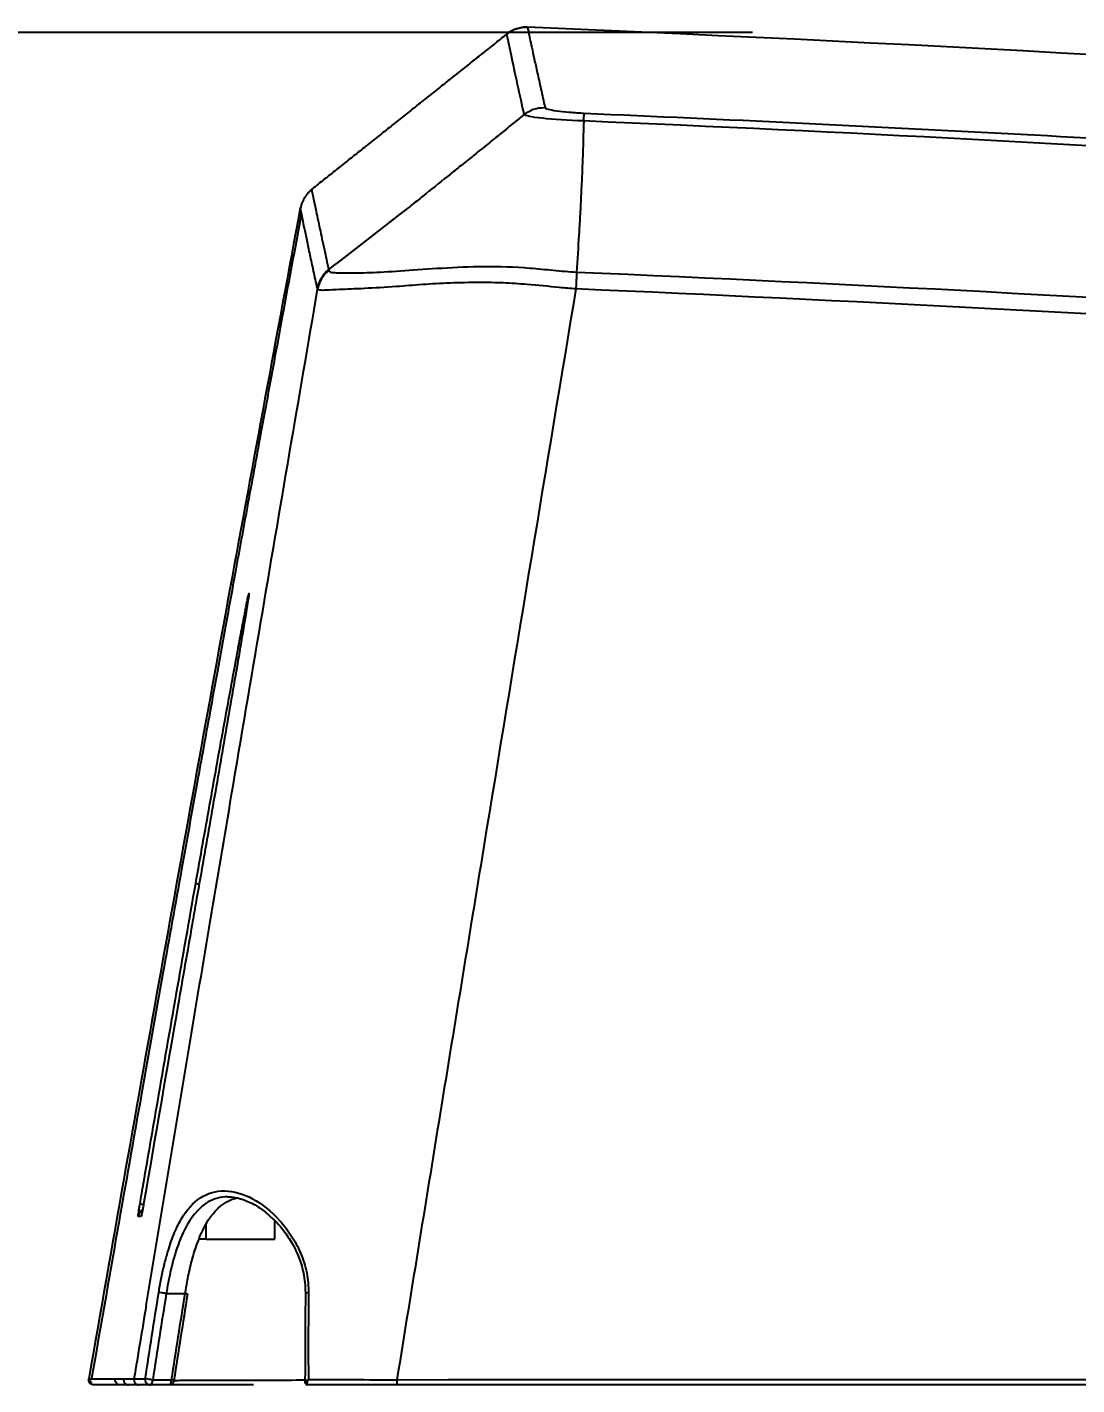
# Model space of a CAD drawing. Header units: millimetres. Extents: x -8699 to 14519, y -2727 to 7848.
# Drawn here: x 707.2 to 808, y -1548.2 to -1417.9 of the extents above; entities that cross this region are included whole.
import ezdxf

# ---------------------------------------------------------------- set-up
doc = ezdxf.new("R2010")
doc.units = ezdxf.units.MM
doc.layers.add('1', color=7, linetype='Continuous', true_color=0xffffff)
doc.dimstyles.new('ISO-25', dxfattribs={"dimtxt": 2.5, "dimasz": 2.5, "dimexe": 1.25, "dimexo": 0.625, "dimtad": 1, "dimdsep": 46, "dimtxsty": 'Standard', "dimcen": 2.5, "dimadec": 0, "dimazin": 0, "dimtfac": 1, "dimtmove": 0, "dimatfit": 3, "dimfxl": 1, "dimarcsym": 0})

# ---------------------------------------------------------------- blocks, each defined once
blk = doc.blocks.new('*D257')
at = {"color": 3, "lineweight": -2, "transparency": 16777216}
for p, q in [((776.88, -1418.38), (432.14, -1418.38)), ((440.26, -1911.95), (440.26, -1434.63)), ((700.93, -1928.2), (432.14, -1928.2))]:
    blk.add_line(p, q, dxfattribs=at)
at = {"color": 3, "transparency": 16777216}
for points in [[(437.55, -1434.63), (442.97, -1434.63), (440.26, -1418.38)], [(437.55, -1911.95), (442.97, -1911.95), (440.26, -1928.2)]]:
    blk.add_solid(points, dxfattribs=at)
at = {"layer": 'DEFPOINTS', "color": 0, "transparency": 16777216}
for p in [(440.26, -1418.38), (780.94, -1418.38), (704.99, -1928.2)]:
    blk.add_point(p, dxfattribs=at)
at = {"color": 3, "transparency": 16777216, "insert": (424.01, -1673.29), "char_height": 19.5, "attachment_point": 5, "rotation": 90}
blk.add_mtext('510', dxfattribs=at)

msp = doc.modelspace()

# ---------------------------------------------------------------- linework, layer by layer
at = {"layer": '1', "color": 8, "linetype": 'Continuous'}
for p, q in [((755.28, -1417.88), (755.28, -1417.88)), ((753.28, -1418.53), (753.28, -1418.53)), ((723.41, -1500.08), (723.74, -1500.13)), ((724.4, -1534.2), (724.4, -1532.77)), ((720.58, -1539.44), (722.39, -1539.44)), ((713.14, -1547.61), (713.14, -1547.61)), ((719.28, -1547.72), (721.09, -1547.72))]:
    msp.add_line(p, q, dxfattribs=at)
at = {"layer": '1', "color": 7, "linetype": 'Continuous'}
for p, q in [((718.06, -1530.83), (718.4, -1530.89)), ((718.43, -1530.83), (718.41, -1530.83)), ((731.01, -1534.2), (731.01, -1532.43)), ((724.4, -1534.2), (723.74, -1534.2)), ((724.4, -1534.2), (731.01, -1534.2)), ((713.14, -1547.61), (713.14, -1547.61)), ((715.66, -1548.2), (713.63, -1548.2)), ((720.84, -1548.2), (719.03, -1548.2)), ((734.12, -1548.2), (734.12, -1548.2))]:
    msp.add_line(p, q, dxfattribs=at)
msp.add_arc((720.84, -1547.7), 0.5, 271.0621, 351.1607, dxfattribs=at)
for centre, major_axis, ratio, start_param, end_param in [((718.87, -1532.2), (0, -1), 0.999425, 3.74116, 4.5424), ((734.12, -1548), (0, 0.2), 0.919718, 1.801014, 3.141593)]:
    msp.add_ellipse(centre, major_axis=major_axis, ratio=ratio, start_param=start_param, end_param=end_param, dxfattribs=at)
at = {"layer": '1', "color": 8, "linetype": 'Continuous'}
for centre, major_axis, ratio, start_param, end_param in [((720.33, -1539.41), (-0.494, 0.078), 0.030415, 4.187219, 5.996414), ((722.14, -1539.41), (0.494, -0.078), 0.030808, 6.018458, 7.328833), ((734.44, -1539.41), (0.5, -0.009), 0.070277, 1.96668, 3.144757), ((719.03, -1547.7), (0, -0.5), 0.955, 4.556593, 6.283185), ((719.03, -1547.7), (-0.494, 0.077), 0.028846, 4.187139, 5.98568), ((719.03, -1547.7), (0, -0.5), 0.5, 0, 1.518436), ((720.84, -1547.7), (0, -0.5), 0.5, 0, 1.518436), ((720.84, -1547.7), (0.494, -0.077), 0.029226, 6.282214, 7.328751)]:
    msp.add_ellipse(centre, major_axis=major_axis, ratio=ratio, start_param=start_param, end_param=end_param, dxfattribs=at)
at = {"layer": '1', "color": 7, "linetype": 'Continuous'}
for points, degree, knots in [([(755.28, -1417.88), (755.09, -1417.87), (754.9, -1417.88), (754.71, -1417.91), (754.38, -1417.96), (754.05, -1418.07), (753.76, -1418.22), (753.59, -1418.31), (753.43, -1418.41), (753.28, -1418.53)], 3, [0, 0, 0, 0, 0.262765, 0.262765, 0.262765, 0.736711, 0.736711, 0.736711, 1, 1, 1, 1]), ([(753.76, -1418.22), (754.05, -1418.07), (754.38, -1417.96), (754.71, -1417.91), (754.9, -1417.88), (755.09, -1417.87), (755.28, -1417.88)], 3, [0, 0, 0, 0, 0.642151, 0.642151, 0.642151, 1, 1, 1, 1]), ([(754.95, -1426.25), (754.76, -1425.39), (754.54, -1424.39), (754.09, -1422.35), (753.87, -1421.33), (753.32, -1418.75), (753.28, -1418.53), (753.28, -1418.53)], 3, [0, 0, 0, 0, 0.250585, 0.250585, 0.50117, 0.50117, 1, 1, 1, 1]), ([(754.95, -1426.25), (755.23, -1426.03), (755.55, -1425.86), (756.2, -1425.64), (756.53, -1425.59), (756.89, -1425.6), (756.92, -1425.6), (756.95, -1425.6)], 3, [0, 0, 0, 0, 0.499431, 0.499431, 0.957296, 0.957296, 1, 1, 1, 1]), ([(754.95, -1426.25), (754.2, -1426.86), (753.05, -1427.8), (751.46, -1429.09), (750.46, -1429.9), (749.64, -1430.55), (748.87, -1431.17), (747.47, -1432.29), (746.11, -1433.38), (744.93, -1434.33), (744.31, -1434.83), (743.71, -1435.29), (742.93, -1435.9), (741.98, -1436.63), (739.65, -1438.44), (737.72, -1439.94), (736.17, -1441.14)], 3, [0, 0, 0, 0, 0.119728, 0.185364, 0.254236, 0.280037, 0.31464, 0.377181, 0.502366, 0.531447, 0.56478, 0.600756, 0.627341, 0.689362, 0.752462, 1, 1, 1, 1]), ([(760.67, -1426.88), (759.18, -1426.83), (757.72, -1426.74), (755.64, -1426.51), (755.02, -1426.38), (754.95, -1426.25)], 3, [0, 0, 0, 0, 0.5, 0.5, 1, 1, 1, 1]), ([(760.67, -1426.88), (760.63, -1428.12), (760.58, -1429.88), (760.49, -1432.3), (760.4, -1434.12), (760.31, -1436), (760.17, -1438.42), (760.05, -1440.19), (759.98, -1441.38)], 3, [0, 0, 0, 0, 0.255787, 0.364613, 0.500001, 0.632421, 0.75509, 1, 1, 1, 1]), ([(733.45, -1435.24), (731.18, -1447.43), (728.93, -1459.62), (724.38, -1484.44), (722.1, -1497.07), (717.58, -1522.33), (715.35, -1534.97), (713.14, -1547.61)], 3, [0, 0, 0, 0, 0.325683, 0.325683, 0.662839, 0.662839, 1, 1, 1, 1]), ([(733.53, -1435.89), (733.27, -1437.3), (732.46, -1441.65), (731.17, -1448.66), (729.7, -1456.63), (728.4, -1463.68), (727.28, -1469.83), (726.33, -1475.06), (725.51, -1479.58), (724.6, -1484.59), (723.45, -1490.93), (721.95, -1499.26), (720.17, -1509.22), (718.11, -1520.8), (715.82, -1533.77), (714.23, -1542.88), (713.41, -1547.59)], 3, [0, 0, 0, 0, 0.037695, 0.117259, 0.188644, 0.251859, 0.30691, 0.353803, 0.392542, 0.428326, 0.488312, 0.56284, 0.651913, 0.755539, 0.873732, 1, 1, 1, 1]), ([(733.56, -1435.78), (733.56, -1435.77), (733.5, -1435.47), (733.48, -1435.36), (733.46, -1435.27)], 3, [0, 0, 0, 0, 0.042375, 1, 1, 1, 1]), ([(759.91, -1443), (759.38, -1442.96), (757.81, -1442.82), (755.47, -1442.58), (752.92, -1442.41), (749.45, -1442.36), (745.93, -1442.5), (742.26, -1442.83), (739.47, -1442.97), (737.27, -1443.07), (735.96, -1443.13), (735.29, -1443.15), (735.17, -1443.07), (735.11, -1443.03)], 3, [0, 0, 0, 0, 0.042107, 0.124912, 0.187139, 0.25014, 0.415334, 0.499756, 0.622472, 0.749236, 0.845916, 0.929202, 1, 1, 1, 1]), ([(727.43, -1477.82), (727.43, -1477.79), (727.55, -1477.15), (727.78, -1475.91), (728.04, -1474.58), (728.2, -1473.73), (728.28, -1473.34), (728.34, -1473.03), (728.39, -1472.78), (728.44, -1472.54), (728.5, -1472.29), (728.53, -1472.18), (728.52, -1472.32), (728.5, -1472.5), (728.45, -1472.81), (728.36, -1473.4), (728.24, -1474.1), (728.15, -1474.68), (728.05, -1475.27), (727.87, -1476.31), (727.62, -1477.82), (727.2, -1480.26), (726.67, -1483.33), (725.81, -1488.29), (724.95, -1493.24), (724.07, -1498.22), (723.64, -1500.72), (723.41, -1502)], 3, [0, 0, 0, 0, 0.002624, 0.052596, 0.102421, 0.115083, 0.127456, 0.138036, 0.145249, 0.152538, 0.165714, 0.177714, 0.19026, 0.196785, 0.20289, 0.227685, 0.253035, 0.265626, 0.278094, 0.30315, 0.352967, 0.402663, 0.502109, 0.601724, 0.800832, 0.897685, 1, 1, 1, 1]), ([(723.41, -1502), (723.3, -1502.66), (723.18, -1503.31), (722.61, -1506.6), (722.15, -1509.22), (720.59, -1518.17), (719.5, -1524.5), (718.41, -1530.83)], 3, [0, 0, 0, 0, 0.068357, 0.068357, 0.341785, 0.341785, 1, 1, 1, 1]), ([(719.86, -1539.33), (719.93, -1538.9), (720.08, -1538.02), (720.37, -1536.73), (720.76, -1535.28), (721.28, -1533.74), (722.23, -1531.76), (723.76, -1530.01), (726.15, -1529.34), (728.89, -1530.11), (731.11, -1531.9), (732.62, -1533.83), (733.52, -1535.53), (734.15, -1537.4), (734.22, -1538.73), (734.25, -1539.38)], 3, [0, 0, 0, 0, 0.041504, 0.083106, 0.125608, 0.187994, 0.250497, 0.37504, 0.499551, 0.623472, 0.749325, 0.813008, 0.874944, 0.938828, 1, 1, 1, 1]), ([(717.89, -1532.03), (717.89, -1532.03), (717.89, -1532.02), (717.89, -1531.97), (717.89, -1531.92), (717.91, -1531.78), (717.92, -1531.69), (717.95, -1531.48), (717.97, -1531.36), (718.01, -1531.1), (718.03, -1530.96), (718.06, -1530.83)], 3, [0, 0, 0, 0, 0.134016, 0.134016, 0.347071, 0.347071, 0.563356, 0.563356, 0.781754, 0.781754, 1, 1, 1, 1]), ([(718.41, -1530.83), (718.4, -1530.92), (718.38, -1531.01), (718.34, -1531.23), (718.32, -1531.36), (718.27, -1531.59), (718.25, -1531.69), (718.22, -1531.85), (718.2, -1531.92), (718.18, -1532), (718.17, -1532.03), (718.16, -1532.03)], 3, [0, 0, 0, 0, 0.146006, 0.146006, 0.362837, 0.362837, 0.576518, 0.576518, 0.788185, 0.788185, 1, 1, 1, 1]), ([(726.5, -1530.15), (725.82, -1530.15), (724.35, -1530.53), (722.71, -1532.34), (721.61, -1534.9), (720.96, -1537.25), (720.7, -1538.76), (720.58, -1539.44)], 3, [0, 0, 0, 0, 0.21192, 0.494318, 0.692341, 0.860832, 1, 1, 1, 1]), ([(722.39, -1539.44), (722.47, -1538.95), (722.65, -1537.88), (723.04, -1536.19), (723.61, -1534.38), (724.59, -1532.2), (725.92, -1530.74), (727.09, -1530.3), (727.47, -1530.23)], 3, [0, 0, 0, 0, 0.109276, 0.238223, 0.387005, 0.555716, 0.863452, 1, 1, 1, 1]), ([(726.48, -1530.15), (726.93, -1530.15), (727.77, -1530.29), (729.02, -1530.84), (729.98, -1531.49), (730.48, -1531.95), (730.67, -1532.13)], 3, [0, 0, 0, 0, 0.349175, 0.63485, 0.86577, 1, 1, 1, 1]), ([(730.67, -1532.13), (730.79, -1532.23), (731.2, -1532.59), (731.89, -1533.41), (732.8, -1534.75), (733.7, -1536.75), (733.93, -1538.41), (733.94, -1539.4)], 3, [0, 0, 0, 0, 0.064407, 0.224166, 0.411927, 0.669766, 1, 1, 1, 1]), ([(722.61, -1539.49), (722.4, -1540.87), (721.96, -1543.63), (721.53, -1546.39), (721.31, -1547.77)], 3, [0, 0, 0, 0, 0.5, 1, 1, 1, 1]), ([(713.18, -1547.91), (713.16, -1547.87), (713.15, -1547.84), (713.13, -1547.75), (713.13, -1547.69), (713.13, -1547.63), (713.14, -1547.62), (713.14, -1547.61)], 3, [0, 0, 0, 0, 0.347745, 0.347745, 0.906538, 0.906538, 1, 1, 1, 1]), ([(713.63, -1548.2), (713.57, -1548.2), (713.52, -1548.19), (713.41, -1548.15), (713.36, -1548.12), (713.27, -1548.05), (713.24, -1548.01), (713.18, -1547.91), (713.15, -1547.86), (713.13, -1547.75), (713.13, -1547.69), (713.13, -1547.63), (713.14, -1547.62), (713.14, -1547.61)], 3, [0, 0, 0, 0, 0.193533, 0.193533, 0.387066, 0.387066, 0.580588, 0.580588, 0.77411, 0.77411, 0.967632, 0.967632, 1, 1, 1, 1]), ([(716.98, -1548.2), (716.87, -1548.2), (716.77, -1548.2), (716.5, -1548.2), (716.33, -1548.2), (716.17, -1548.2)], 3, [0, 0, 0, 0, 0.361696, 0.361696, 1, 1, 1, 1]), ([(716.49, -1547.61), (716.5, -1547.61), (716.51, -1547.61), (716.59, -1547.61), (716.65, -1547.61), (716.95, -1547.61), (717.21, -1547.61), (717.48, -1547.61)], 3, [0, 0, 0, 0, 0.047522, 0.047522, 0.237609, 0.237609, 1, 1, 1, 1]), ([(728.96, -1548.2), (727.99, -1548.2), (727.09, -1548.2), (723.9, -1548.2), (722.06, -1548.2), (720.22, -1548.2), (720, -1548.2)], 2, [0, 0, 0, 0.124966, 0.124966, 0.562483, 0.562483, 1, 1, 1]), ([(733.94, -1548), (733.92, -1547.99), (733.88, -1547.98), (733.93, -1547.9), (734.04, -1547.8), (734.14, -1547.71), (734.19, -1547.67)], 3, [0, 0, 0, 0, 0.23634, 0.501893, 0.753104, 1, 1, 1, 1]), ([(733.91, -1547.93), (733.91, -1547.96), (733.92, -1548), (733.95, -1548.06), (734.01, -1548.12), (734.05, -1548.14), (734.07, -1548.14)], 3, [0, 0, 0, 0, 0.224829, 0.474584, 0.738019, 1, 1, 1, 1]), ([(734.2, -1547.68), (734.2, -1547.7), (734.19, -1547.73), (734.16, -1547.79), (734.11, -1547.9), (734.07, -1548.04), (734.06, -1548.17), (734.1, -1548.19), (734.12, -1548.2)], 3, [0, 0, 0, 0, 0.0718, 0.125756, 0.251452, 0.501084, 0.750469, 1, 1, 1, 1]), ([(1058.18, -1548.2), (1045.61, -1548.2), (1033.04, -1548.2), (1006.19, -1548.2), (991.91, -1548.2), (971.79, -1548.2), (965.96, -1548.2), (938.57, -1548.2), (917.02, -1548.2), (844.56, -1548.2), (793.64, -1548.2), (742.73, -1548.2)], 3, [0, 0, 0, 0, 0.11954, 0.11954, 0.255382, 0.255382, 0.310858, 0.310858, 0.515792, 0.515792, 1, 1, 1, 1])]:
    msp.add_open_spline(points, degree=degree, knots=knots, dxfattribs=at)
for points, degree in [([(989.11, -1434.04), (911.3, -1426.68), (833.37, -1421.18), (755.28, -1417.88)], 3), ([(989.11, -1434.04), (911.32, -1426.68), (833.35, -1421.18), (755.28, -1417.88)], 3), ([(753.4, -1418.44), (743.91, -1425.99), (734.42, -1433.54)], 2), ([(754.95, -1426.25), (754.95, -1426.25), (754.95, -1426.25), (754.95, -1426.25)], 3), ([(734.54, -1433.47), (733.68, -1434.18), (733.46, -1435.27)], 2), ([(734.54, -1433.45), (734.54, -1433.45), (734.54, -1433.45), (734.54, -1433.46)], 3), ([(736.19, -1441.23), (735.65, -1441.66), (735.24, -1442.34), (735.12, -1443.02)], 3), ([(736.17, -1441.14), (736.18, -1441.17), (736.19, -1441.2), (736.19, -1441.23)], 3), ([(733.94, -1539.4), (733.9, -1548.04)], 1), ([(713.14, -1547.61), (713.37, -1547.99)], 1), ([(716.17, -1548.2), (714.48, -1548.2), (713.63, -1548.2), (713.63, -1548.2)], 3), ([(717.97, -1548.2), (717.62, -1548.2), (717.29, -1548.2), (716.98, -1548.2)], 3), ([(719.03, -1548.2), (718.43, -1548.2), (718.08, -1548.2), (717.97, -1548.2)], 3), ([(742.73, -1548.2), (739.78, -1548.2), (736.86, -1548.2), (734.12, -1548.2)], 3), ([(734.23, -1547.67), (737.08, -1547.68), (739.99, -1547.71), (742.73, -1547.7)], 3), ([(742.73, -1547.7), (847.89, -1547.65), (953.04, -1547.65), (1058.18, -1547.69)], 3)]:
    msp.add_open_spline(points, degree=degree, dxfattribs=at)
at = {"layer": '1', "color": 8, "linetype": 'Continuous'}
for points, knots in [([(755.28, -1417.88), (755.28, -1417.91), (755.29, -1417.95), (755.36, -1418.34), (755.49, -1418.94), (755.67, -1419.8), (755.91, -1420.88), (756.2, -1422.21), (756.54, -1423.76), (756.81, -1424.99), (756.95, -1425.6)], [0, 0, 0, 0, 0.126245, 0.252101, 0.377585, 0.502714, 0.627504, 0.751972, 0.876132, 1, 1, 1, 1]), ([(756.95, -1425.6), (756.97, -1425.62), (757.01, -1425.67), (757.31, -1425.77), (757.98, -1425.9), (759.03, -1426.02), (759.97, -1426.09), (760.46, -1426.11), (760.71, -1426.13)], [0, 0, 0, 0, 0.126931, 0.251728, 0.500715, 0.751128, 0.876529, 1, 1, 1, 1]), ([(922.97, -1437.14), (910.15, -1436.08), (880.94, -1433.79), (826.86, -1430.11), (785.56, -1427.95), (760.67, -1426.88)], [0, 0, 0, 0, 0.237223, 0.540651, 1, 1, 1, 1]), ([(760.71, -1426.13), (767.49, -1426.43), (781.05, -1427.03), (801.38, -1428.07), (821.7, -1429.2), (848.8, -1430.85), (875.88, -1432.71), (902.94, -1434.76), (916.46, -1435.86), (923.23, -1436.41)], [0, 0, 0, 0, 0.125001, 0.249997, 0.374992, 0.49999, 0.749992, 0.874995, 1, 1, 1, 1]), ([(734.54, -1433.46), (734.54, -1433.47), (734.55, -1433.51), (734.6, -1433.76), (734.71, -1434.33), (734.94, -1435.4), (735.28, -1437.03), (735.71, -1439.03), (736.03, -1440.49), (736.17, -1441.14)], [0, 0, 0, 0, 0.065013, 0.182668, 0.322603, 0.48482, 0.693263, 0.86499, 1, 1, 1, 1]), ([(735.1, -1442.94), (734.97, -1442.37), (734.71, -1441.21), (734.38, -1439.68), (734.09, -1438.29), (733.78, -1436.84), (733.63, -1436.08), (733.56, -1435.78)], [0, 0, 0, 0, 0.155682, 0.321172, 0.496489, 0.681611, 1, 1, 1, 1]), ([(736.19, -1441.23), (736.22, -1441.27), (736.3, -1441.39), (736.67, -1441.44), (737.33, -1441.46), (738.42, -1441.47), (740.35, -1441.43), (743.37, -1441.26), (747.01, -1440.98), (751.1, -1440.78), (754.75, -1440.91), (757.36, -1441.17), (758.86, -1441.32), (759.61, -1441.36), (759.98, -1441.38)], [0, 0, 0, 0, 0.048415, 0.125033, 0.183555, 0.250524, 0.375629, 0.500271, 0.624932, 0.749986, 0.875031, 0.937834, 0.969335, 1, 1, 1, 1]), ([(759.98, -1441.38), (786.24, -1442.51), (812.41, -1443.89), (864.64, -1447.17), (890.74, -1449.08), (916.93, -1451.2)], [0, 0, 0, 0, 0.5, 0.5, 1, 1, 1, 1]), ([(718.65, -1540.58), (718.99, -1538.53), (719.67, -1534.43), (721.03, -1526.24), (722.75, -1515.94), (724.81, -1503.68), (727.12, -1489.98), (729.65, -1475.04), (732.4, -1458.86), (734.22, -1448.27), (735.11, -1443.03)], [0, 0, 0, 0, 0.062535, 0.125028, 0.24997, 0.377174, 0.499966, 0.670227, 0.836844, 1, 1, 1, 1]), ([(759.91, -1443), (757.05, -1460.2), (754.18, -1477.58), (749.88, -1503.8), (748.44, -1512.56), (745.58, -1530.12), (744.15, -1538.91), (742.73, -1547.7)], [0, 0, 0, 0, 0.5, 0.5, 0.75, 0.75, 1, 1, 1, 1]), ([(916.77, -1452.82), (890.66, -1450.7), (864.53, -1448.78), (812.24, -1445.5), (786.08, -1444.13), (759.91, -1443)], [0, 0, 0, 0, 0.5, 0.5, 1, 1, 1, 1]), ([(723.41, -1500.08), (723.64, -1498.8), (724.08, -1496.3), (724.97, -1491.31), (725.86, -1486.35), (726.76, -1481.43), (727.21, -1479), (727.43, -1477.82)], [0, 0, 0, 0, 0.171134, 0.334953, 0.669613, 0.837056, 1, 1, 1, 1]), ([(718.06, -1530.83), (718.17, -1530.17), (718.28, -1529.51), (718.85, -1526.23), (719.3, -1523.6), (720.97, -1514.01), (722.18, -1507.04), (723.41, -1500.08)], [0, 0, 0, 0, 0.064077, 0.064077, 0.320384, 0.320384, 1, 1, 1, 1]), ([(718.16, -1532.03), (718.14, -1532.03), (718.12, -1532.03), (718.02, -1532.03), (717.96, -1532.03), (717.89, -1532.03)], [0, 0, 0, 0, 0.255377, 0.255377, 1, 1, 1, 1]), ([(718.56, -1547.62), (718.78, -1546.24), (719.2, -1543.48), (719.64, -1540.71), (719.86, -1539.33)], [0, 0, 0, 0, 0.5, 1, 1, 1, 1]), ([(734.25, -1539.38), (734.24, -1540.69), (734.21, -1543.45), (734.22, -1546.22), (734.23, -1547.67)], [0, 0, 0, 0, 0.47524, 1, 1, 1, 1]), ([(713.14, -1547.61), (713.16, -1547.61), (713.2, -1547.61), (713.54, -1547.61), (714.07, -1547.61), (714.76, -1547.61), (715.37, -1547.61), (715.68, -1547.61)], [0, 0, 0, 0, 0.210409, 0.416478, 0.616769, 0.811277, 1, 1, 1, 1]), ([(716.17, -1548.2), (716.04, -1548.2), (715.89, -1548.14), (715.69, -1547.9), (715.65, -1547.74), (715.68, -1547.61)], [0, 0, 0, 0, 0.5, 0.5, 1, 1, 1, 1]), ([(715.68, -1547.61), (715.84, -1547.61), (716, -1547.61), (716.28, -1547.61), (716.38, -1547.61), (716.49, -1547.61)], [0, 0, 0, 0, 0.639369, 0.639369, 1, 1, 1, 1]), ([(716.49, -1547.61), (716.48, -1547.68), (716.48, -1547.83), (716.58, -1548.03), (716.76, -1548.17), (716.91, -1548.19), (716.98, -1548.2)], [0, 0, 0, 0, 0.242352, 0.499889, 0.749873, 1, 1, 1, 1]), ([(717.48, -1547.61), (717.54, -1547.61), (717.64, -1547.61), (718.01, -1547.62), (718.38, -1547.62), (718.56, -1547.62)], [0, 0, 0, 0, 0.34615, 0.680331, 1, 1, 1, 1]), ([(721.17, -1547.77), (721.17, -1547.77), (721.37, -1547.77), (721.85, -1547.76), (722.84, -1547.76), (724.1, -1547.76), (725.63, -1547.76), (727.67, -1547.75), (730.42, -1547.74), (732.74, -1547.73), (734, -1547.73)], [0, 0, 0, 0, 0.000195, 0.116412, 0.236274, 0.359217, 0.484578, 0.61161, 0.798442, 1, 1, 1, 1])]:
    msp.add_open_spline(points, degree=3, knots=knots, dxfattribs=at)
at = {"layer": '1', "color": 7, "linetype": 'Continuous'}
for points, weights in [([(760.67, -1426.88), (760.7, -1426.22), (760.71, -1426.13)], [0.999998628203, 0.95000210686, 1]), ([(759.98, -1441.38), (759.96, -1442.04), (759.91, -1443)], [1, 0.949830621918, 0.999990335646])]:
    msp.add_rational_spline(points, weights, degree=2, dxfattribs=at)
at = {"layer": '1', "color": 8, "linetype": 'Continuous'}
for points, weights in [([(736.17, -1441.14), (735.3, -1441.84), (735.09, -1442.94)], [0.999987725205, 0.936523144323, 1]), ([(717.48, -1547.61), (717.39, -1548.2), (717.97, -1548.2)], [0.999973992733, 0.647001829747, 0.999973482234]), ([(742.73, -1547.7), (742.73, -1548.2), (742.73, -1548.2)], [1, 0.707560351302, 1])]:
    msp.add_rational_spline(points, weights, degree=2, dxfattribs=at)
for points in [[(735.11, -1443.03), (735.11, -1443), (735.1, -1442.97), (735.09, -1442.94)], [(720.58, -1539.44), (720.14, -1542.2), (719.71, -1544.96), (719.28, -1547.72)], [(721.09, -1547.72), (721.52, -1544.96), (721.95, -1542.2), (722.39, -1539.44)], [(718.65, -1540.58), (718.26, -1542.93), (717.87, -1545.27), (717.48, -1547.61)]]:
    msp.add_open_spline(points, degree=3, dxfattribs=at)

# ---------------------------------------------------------------- dimensions: what is measured, and where the dimension line sits
dim = msp.add_linear_dim(base=(440.26, -1418.38), p1=(704.99, -1928.2), p2=(780.94, -1418.38), angle=90, dimstyle='ISO-25', override={"dimscale": 6.5, "dimtxt": 3, "dimgap": 1, "dimdec": 0, "dimclrd": 3, "dimclre": 3, "dimclrt": 3, "dimtdec": 0})
dim.commit()
dim.dimension.update_dxf_attribs({"geometry": '*D257', "text_midpoint": (424.01, -1673.29)})

doc.saveas('drawing.dxf')
